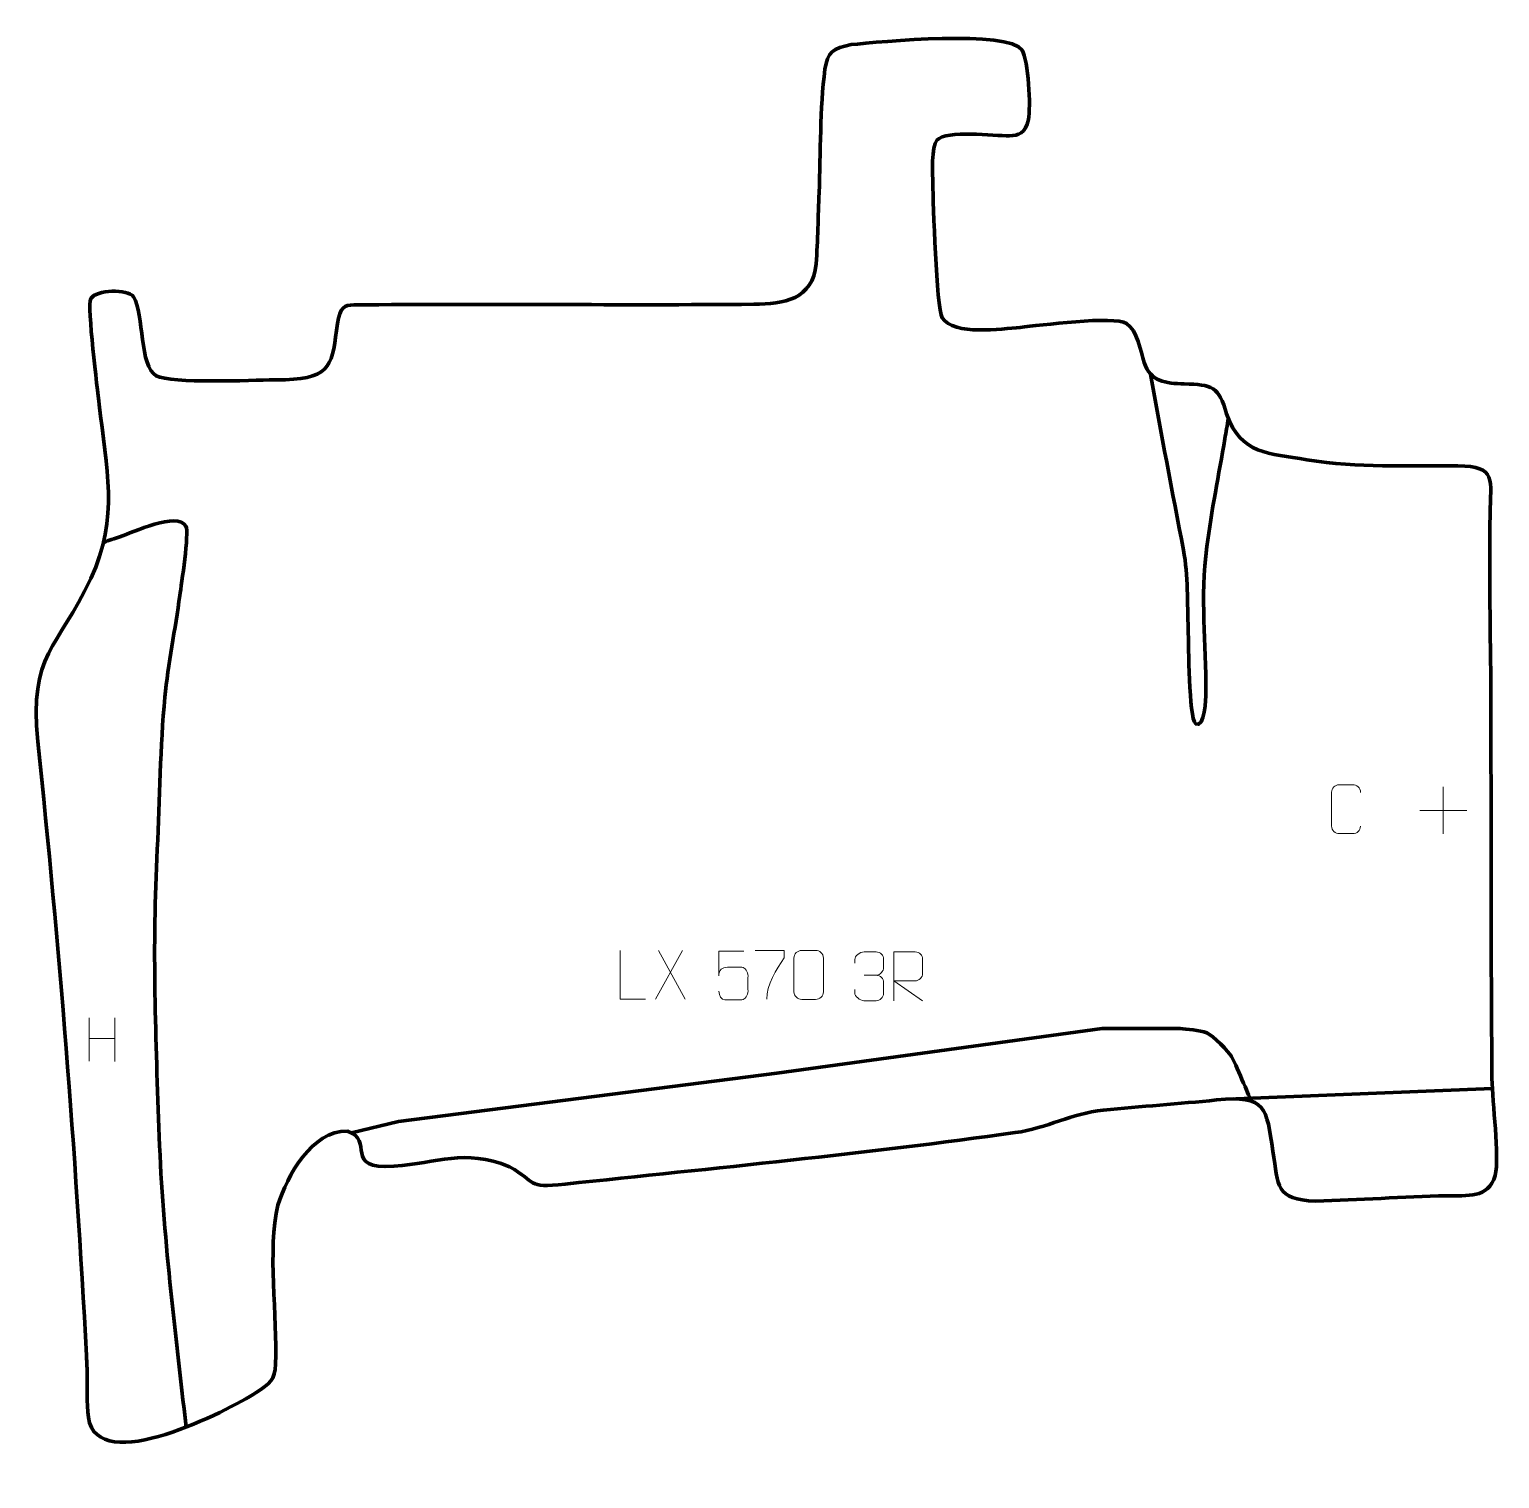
# Model space of a CAD drawing. Header units: millimetres. Extents: x 917 to 1669, y -32 to 709.
import ezdxf

# ---------------------------------------------------------------- set-up
doc = ezdxf.new("R2010")
doc.units = ezdxf.units.MM
doc.header["$MEASUREMENT"] = 0
doc.layers.add('layer 1', color=7, linetype='Continuous', plot=False)
doc.layers.add('layer 2', color=7, linetype='Continuous')
doc.layers.add('layer 3', color=7, linetype='Continuous')

msp = doc.modelspace()

# ---------------------------------------------------------------- linework, layer by layer
at = {"layer": 'layer 1', "color": 250, "lineweight": 9}
for points, knots in [([(1597.3829, 301.9289), (1597.2431, 299.6055), (1595.5659, 298.1259), (1593.4182, 298.1151), (1593.4182, 298.1151), (1591.0863, 298.1155), (1588.7544, 298.1155), (1586.4229, 298.1151), (1586.4229, 298.1151), (1584.4979, 298.0097), (1582.5258, 299.8942), (1582.537, 301.9115), (1582.537, 301.9115), (1582.5374, 307.6816), (1582.5374, 313.4513), (1582.537, 319.2206), (1582.537, 319.2206), (1582.5412, 321.3587), (1584.2879, 323.0779), (1586.4403, 323.0644), (1586.4403, 323.0644), (1588.766, 323.0644), (1591.0921, 323.0644), (1593.4182, 323.0644), (1593.4182, 323.0644), (1595.3648, 323.0999), (1597.3562, 321.6084), (1597.3829, 319.1708)], [0, 0, 0, 0, 0.125, 0.125, 0.125, 0.125, 0.25, 0.25, 0.25, 0.25, 0.375, 0.375, 0.375, 0.375, 0.5, 0.5, 0.5, 0.5, 0.625, 0.625, 0.625, 0.625, 0.75, 0.75, 0.75, 0.75, 1, 1, 1, 1]), ([(1231.6168, 213.3396), (1231.6168, 213.3396), (1218.6677, 213.3396), (1218.6677, 213.3396), (1218.6677, 213.3396), (1218.6677, 213.3396), (1218.6677, 238.2932), (1218.6677, 238.2932)], [0, 0, 0, 0, 0.33333333, 0.33333333, 0.33333333, 0.33333333, 1, 1, 1, 1]), ([(1282.0173, 237.9687), (1282.0173, 237.9687), (1269.1656, 237.9687), (1269.1656, 237.9687), (1269.1656, 237.9687), (1269.1659, 233.7381), (1269.1659, 229.5072), (1269.1656, 225.276), (1269.1656, 225.276), (1269.1653, 228.5861), (1270.7963, 229.6579), (1273.6083, 229.7184), (1273.6083, 229.7184), (1276.0479, 229.7187), (1278.4874, 229.7187), (1280.9266, 229.7184), (1280.9266, 229.7184), (1282.5764, 229.7252), (1284.0513, 227.3447), (1284.0798, 225.276), (1284.0798, 225.276), (1284.0795, 222.6887), (1284.0795, 220.1011), (1284.0798, 217.5134), (1284.0798, 217.5134), (1284.126, 215.554), (1282.6266, 213.1177), (1281.0007, 213.0592), (1281.0007, 213.0592), (1279.0442, 213.0595), (1274.1492, 213.0595), (1272.1922, 213.0592), (1272.1922, 213.0592), (1270.3467, 213.0504), (1269.2396, 215.0152), (1269.2188, 217.5663)], [0, 0, 0, 0, 0.1, 0.1, 0.1, 0.1, 0.2, 0.2, 0.2, 0.2, 0.3, 0.3, 0.3, 0.3, 0.4, 0.4, 0.4, 0.4, 0.5, 0.5, 0.5, 0.5, 0.6, 0.6, 0.6, 0.6, 0.7, 0.7, 0.7, 0.7, 0.8, 0.8, 0.8, 0.8, 1, 1, 1, 1]), ([(1287.7342, 238.2957), (1287.7342, 238.2957), (1302.5503, 238.2957), (1302.5503, 238.2957), (1302.5503, 238.2957), (1302.55, 237.0461), (1302.55, 235.7965), (1302.5503, 234.5467), (1302.5503, 234.5467), (1298.5559, 228.5496), (1293.6407, 220.716), (1293.6407, 213.3372)], [0, 0, 0, 0, 0.25, 0.25, 0.25, 0.25, 0.5, 0.5, 0.5, 0.5, 1, 1, 1, 1]), ([(1311.5616, 238.3157), (1313.9277, 238.3157), (1316.2942, 238.3157), (1318.6607, 238.3157), (1318.6607, 238.3157), (1320.6412, 238.3513), (1322.6672, 236.857), (1322.6943, 234.4149), (1322.6943, 234.4149), (1322.6939, 228.6575), (1322.6939, 222.8997), (1322.6943, 217.1415), (1322.6943, 217.1415), (1322.5522, 214.8139), (1320.8458, 213.3316), (1318.6607, 213.3208), (1318.6607, 213.3208), (1316.2883, 213.3212), (1313.9159, 213.3212), (1311.5439, 213.3208), (1311.5439, 213.3208), (1309.5854, 213.2152), (1307.579, 215.1031), (1307.5904, 217.1241), (1307.5904, 217.1241), (1307.5908, 222.9047), (1307.5908, 228.685), (1307.5904, 234.4648), (1307.5904, 234.4648), (1307.5947, 236.6068), (1309.3718, 238.3293), (1311.5616, 238.3157)], [0, 0, 0, 0, 0.11111111, 0.11111111, 0.11111111, 0.11111111, 0.22222222, 0.22222222, 0.22222222, 0.22222222, 0.33333333, 0.33333333, 0.33333333, 0.33333333, 0.44444444, 0.44444444, 0.44444444, 0.44444444, 0.55555556, 0.55555556, 0.55555556, 0.55555556, 0.66666667, 0.66666667, 0.66666667, 0.66666667, 0.77777778, 0.77777778, 0.77777778, 0.77777778, 1, 1, 1, 1]), ([(1338.7055, 231.8981), (1338.7055, 231.8981), (1338.7055, 233.7553), (1338.7055, 233.7553), (1338.7055, 233.7553), (1338.6912, 235.4972), (1341.3557, 237.6153), (1343.4148, 237.5926), (1343.4148, 237.5926), (1345.4789, 237.5926), (1347.5429, 237.5926), (1349.6066, 237.5926), (1349.6066, 237.5926), (1351.8011, 237.6014), (1353.3994, 235.7546), (1353.4438, 233.8425), (1353.4438, 233.8425), (1353.4434, 232.4074), (1353.4434, 230.9723), (1353.4438, 229.5368), (1353.4438, 229.5368), (1353.3952, 227.8833), (1351.7926, 225.6533), (1349.5943, 225.6633), (1349.5943, 225.6633), (1351.798, 225.6521), (1353.406, 223.8489), (1353.46, 221.7894), (1353.46, 221.7894), (1353.4596, 220.0047), (1353.4596, 218.22), (1353.46, 216.4349), (1353.46, 216.4349), (1353.4701, 214.3735), (1351.4152, 212.6104), (1349.5943, 212.6185), (1349.5943, 212.6185), (1347.529, 212.6188), (1345.4638, 212.6188), (1343.3982, 212.6185), (1343.3982, 212.6185), (1341.2296, 212.63), (1338.6986, 215.0302), (1338.68, 216.492), (1338.68, 216.492), (1338.68, 216.492), (1338.68, 218.4006), (1338.68, 218.4006)], [0, 0, 0, 0, 0.07692308, 0.07692308, 0.07692308, 0.07692308, 0.15384615, 0.15384615, 0.15384615, 0.15384615, 0.23076923, 0.23076923, 0.23076923, 0.23076923, 0.30769231, 0.30769231, 0.30769231, 0.30769231, 0.38461538, 0.38461538, 0.38461538, 0.38461538, 0.46153846, 0.46153846, 0.46153846, 0.46153846, 0.53846154, 0.53846154, 0.53846154, 0.53846154, 0.61538462, 0.61538462, 0.61538462, 0.61538462, 0.69230769, 0.69230769, 0.69230769, 0.69230769, 0.76923077, 0.76923077, 0.76923077, 0.76923077, 0.84615385, 0.84615385, 0.84615385, 0.84615385, 1, 1, 1, 1]), ([(1358.7381, 212.6289), (1358.7381, 212.6289), (1358.7381, 237.5824), (1358.7381, 237.5824), (1358.7381, 237.5824), (1362.3329, 237.5824), (1365.9284, 237.5824), (1369.5236, 237.5824), (1369.5236, 237.5824), (1371.8489, 237.5447), (1373.4062, 236.0547), (1373.4021, 233.6883), (1373.4021, 233.6883), (1373.4017, 231.6528), (1373.4017, 228.5934), (1373.4021, 226.5574), (1373.4021, 226.5574), (1373.3956, 224.6819), (1371.5833, 222.7401), (1369.5738, 222.721), (1369.5738, 222.721), (1369.5738, 222.721), (1358.7381, 222.721), (1358.7381, 222.721), (1358.7381, 222.721), (1358.7381, 222.721), (1373.3928, 212.6289), (1373.3928, 212.6289)], [0, 0, 0, 0, 0.125, 0.125, 0.125, 0.125, 0.25, 0.25, 0.25, 0.25, 0.375, 0.375, 0.375, 0.375, 0.5, 0.5, 0.5, 0.5, 0.625, 0.625, 0.625, 0.625, 0.75, 0.75, 0.75, 0.75, 1, 1, 1, 1])]:
    msp.add_open_spline(points, degree=3, knots=knots, dxfattribs=at)
for points in [[(1639.7163, 321.982), (1639.7163, 321.982), (1639.7163, 298.0041), (1639.7163, 298.0041)], [(1627.7274, 309.993), (1627.7274, 309.993), (1651.7053, 309.993), (1651.7053, 309.993)], [(1250.558, 238.2932), (1250.558, 238.2932), (1236.8174, 213.3974), (1236.8174, 213.3974)], [(1238.272, 238.2932), (1238.272, 238.2932), (1252.0126, 213.3397), (1252.0126, 213.3397)], [(1343.4152, 225.6529), (1343.4152, 225.6529), (1349.6116, 225.6529), (1349.6116, 225.6529)], [(947.1505, 203.9378), (947.1505, 203.9378), (947.1505, 181.7451), (947.1505, 181.7451)], [(960.2662, 203.9378), (960.2662, 203.9378), (960.2662, 181.5875), (960.2662, 181.5875)], [(947.168, 193.2954), (947.168, 193.2954), (960.2662, 193.2954), (960.2662, 193.2954)]]:
    msp.add_open_spline(points, degree=3, dxfattribs=at)
at = {"layer": 'layer 2', "color": 142, "lineweight": 158}
for points in [[(1489.9226, 533.1798), (1495.3028, 503.086), (1501.1075, 473.1563), (1506.8095, 443.1299), (1506.8095, 443.1299), (1509.322, 429.8989), (1508.7261, 416.0779), (1509.2208, 402.5261), (1509.2208, 402.5261), (1509.5249, 394.1953), (1509.4729, 357.9937), (1513.0206, 354.247), (1513.0206, 354.247), (1517.6764, 351.5602), (1518.2634, 367.747), (1518.2901, 369.8374), (1518.2901, 369.8374), (1518.5243, 396.3555), (1515.2236, 417.8421), (1518.7752, 445.006), (1518.7752, 445.006), (1521.1226, 462.9593), (1524.9328, 482.0182), (1527.9869, 500.0126), (1527.9869, 500.0126), (1528.5762, 503.4848), (1529.1657, 506.9569), (1529.7562, 510.4288)], [(996.6414, -5.505), (991.1791, 44.6427), (984.7759, 92.4511), (982.9373, 143.071), (982.9373, 143.071), (981.1192, 192.9734), (979.2676, 240.03), (981.9128, 290.0702), (981.9128, 290.0702), (983.2283, 315.5692), (983.4227, 342.6125), (985.8171, 367.8453), (985.8171, 367.8453), (987.4225, 384.7634), (991.1588, 402.8394), (993.4979, 419.9595), (993.4979, 419.9595), (994.2624, 425.5562), (998.4027, 451.9474), (996.5517, 455.3219), (996.5517, 455.3219), (992.3439, 462.9931), (969.357, 452.1406), (962.7899, 449.8911), (962.7899, 449.8911), (959.9982, 448.9348), (957.1975, 448.001), (954.4014, 447.0573)], [(1081.2265, 145.092), (1081.2265, 145.092), (1105.3345, 150.9096), (1105.3345, 150.9096), (1105.3345, 150.9096), (1105.3345, 150.9096), (1298.8112, 175.582), (1298.8112, 175.582), (1298.8112, 175.582), (1298.8112, 175.582), (1465.234, 198.3362), (1465.234, 198.3362), (1465.234, 198.3362), (1465.234, 198.3362), (1502.2757, 198.6007), (1505.1861, 198.3362), (1505.1861, 198.3362), (1508.0965, 198.0717), (1515.2404, 197.5425), (1518.6799, 196.2196), (1518.6799, 196.2196), (1522.1194, 194.8967), (1529.7924, 186.6945), (1531.3799, 184.0487), (1531.3799, 184.0487), (1532.9674, 181.4029), (1540.8814, 162.6632), (1540.8814, 162.6632)]]:
    msp.add_open_spline(points, degree=3, knots=[0, 0, 0, 0, 0.125, 0.125, 0.125, 0.125, 0.25, 0.25, 0.25, 0.25, 0.375, 0.375, 0.375, 0.375, 0.5, 0.5, 0.5, 0.5, 0.625, 0.625, 0.625, 0.625, 0.75, 0.75, 0.75, 0.75, 1, 1, 1, 1], dxfattribs=at)
msp.add_open_spline([(1664.8282, 167.7284), (1664.8282, 167.7284), (1533.5681, 162.3644), (1533.5681, 162.3644)], degree=3, dxfattribs=at)
at = {"layer": 'layer 3', "color": 242, "lineweight": 158}
msp.add_open_spline([(945.7306, 31.1943), (940.0786, 136.3867), (931.9567, 240.4678), (920.7751, 345.2219), (920.7751, 345.2219), (916.5311, 390.3298), (930.74, 392.2034), (947.9473, 428.5501), (947.9473, 428.5501), (962.4919, 460.0526), (955.9442, 484.9685), (952.2295, 517.6537), (952.2295, 517.6537), (951.397, 524.9784), (945.9269, 568.1837), (947.9394, 571.7364), (947.9394, 571.7364), (950.5461, 576.3382), (966.9116, 576.7721), (969.7867, 572.7214), (969.7867, 572.7214), (975.1994, 563.5963), (972.7822, 536.9134), (981.4128, 532.2687), (981.4128, 532.2687), (989.0743, 528.1456), (1030.4724, 530.0261), (1041.4939, 530.1889), (1041.4939, 530.1889), (1043.4881, 530.2183), (1045.4816, 530.2415), (1047.4759, 530.2614), (1047.4759, 530.2614), (1071.4491, 530.8585), (1071.4004, 538.7748), (1074.0901, 559.08), (1074.0901, 559.08), (1075.4069, 567.1186), (1077.5934, 568.4875), (1082.4907, 568.5331), (1082.4907, 568.5331), (1150.6366, 569.1672), (1218.892, 568.2287), (1287.0816, 568.8411), (1287.0816, 568.8411), (1302.5457, 568.9799), (1317.2013, 571.2593), (1318.919, 589.59), (1318.919, 589.59), (1319.7706, 601.3554), (1319.9073, 613.9613), (1320.4873, 625.8957), (1320.4873, 625.8957), (1321.2296, 646.222), (1320.7862, 669.07), (1323.4483, 689.0201), (1323.4483, 689.0201), (1324.614, 697.7557), (1327.7691, 699.811), (1336.7663, 701.6416), (1336.7663, 701.6416), (1351.1643, 703.139), (1417.7318, 709.4415), (1424.2708, 698.7728), (1424.2708, 698.7728), (1427.4295, 693.6194), (1428.8388, 669.615), (1427.5041, 663.3661), (1427.5041, 663.3661), (1425.9469, 656.076), (1422.4087, 655.217), (1417.8447, 655.0521), (1417.8447, 655.0521), (1409.6653, 654.8741), (1385.8357, 658.1475), (1380.6767, 652.8161), (1380.6767, 652.8161), (1377.7142, 649.7547), (1378.578, 634.8641), (1378.6298, 630.4909), (1378.6298, 630.4909), (1378.7396, 621.2102), (1380.4593, 567.5849), (1383.3846, 561.8833), (1383.3846, 561.8833), (1389.6876, 552.7054), (1413.5855, 556.1823), (1423.3219, 557.0466), (1423.3219, 557.0466), (1432.9831, 557.966), (1471.3701, 563.1923), (1477.7372, 558.9955), (1477.7372, 558.9955), (1483.1084, 555.4551), (1485.065, 544.7689), (1486.7589, 539.1043), (1486.7589, 539.1043), (1489.7569, 529.0791), (1497.7865, 528.5034), (1507.1916, 528.0752), (1507.1916, 528.0752), (1521.633, 527.7081), (1524.8581, 527.0457), (1528.8808, 512.7237), (1528.8808, 512.7237), (1536.2338, 491.9489), (1550.4665, 492.6072), (1569.8325, 489.3228), (1569.8325, 489.3228), (1597.1743, 485.0825), (1619.9537, 486.3888), (1647.1234, 486.1987), (1647.1234, 486.1987), (1667.3487, 486.0572), (1663.9081, 479.0473), (1663.6055, 461.3966), (1663.6055, 461.3966), (1663.0842, 430.9817), (1663.8907, 400.0836), (1664.0156, 369.6131), (1664.0156, 369.6131), (1664.0156, 369.6131), (1664.0218, 368.1128), (1664.0218, 368.1128), (1664.0218, 368.1128), (1664.2521, 303.029), (1663.994, 237.8322), (1664.6184, 172.7662), (1664.6184, 172.7662), (1664.8083, 160.8493), (1668.5072, 132.6327), (1666.2816, 123.2533), (1666.2816, 123.2533), (1662.6348, 111.1668), (1651.9661, 113.1201), (1641.4955, 112.8687), (1641.4955, 112.8687), (1619.0445, 112.2955), (1596.6664, 110.7642), (1574.3464, 110.1046), (1574.3464, 110.1046), (1553.6922, 110.9859), (1555.4605, 117.5712), (1552.5978, 135.6914), (1552.5978, 135.6914), (1549.0968, 157.8523), (1549.4107, 164.4221), (1523.7634, 161.841), (1523.7634, 161.841), (1504.4743, 159.9208), (1485.0341, 158.5889), (1465.8077, 156.6032), (1465.8077, 156.6032), (1449.4448, 154.9133), (1437.3766, 147.5584), (1420.6997, 145.1301), (1420.6997, 145.1301), (1345.5882, 134.5878), (1266.182, 126.8708), (1190.5205, 118.8144), (1190.5205, 118.8144), (1170.2474, 116.6557), (1176.3543, 119.7185), (1162.1317, 127.7094), (1162.1317, 127.7094), (1138.1802, 137.0782), (1125.9525, 129.6301), (1102.9357, 127.9568), (1102.9357, 127.9568), (1076.6601, 126.0465), (1093.2815, 141.5581), (1079.2033, 145.8862), (1079.2033, 145.8862), (1061.0437, 146.2082), (1048.3473, 123.1521), (1043.6757, 108.0577), (1043.6757, 108.0577), (1038.134, 85.5626), (1043.4574, 50.7228), (1042.421, 26.7354), (1042.421, 26.7354), (1042.0725, 18.6693), (1039.5548, 16.8109), (1032.4867, 12.1468), (1032.4867, 12.1468), (1018.5915, 3.3169), (951.176, -31.8113), (946.7351, -0.5109), (946.7351, -0.5109), (945.7111, 6.7066), (946.3063, 16.2039), (946.0606, 23.7497), (946.0606, 23.7497), (945.9543, 26.2315), (945.8439, 28.7128), (945.7306, 31.1943)], degree=3, knots=[0, 0, 0, 0, 0.02, 0.02, 0.02, 0.02, 0.04, 0.04, 0.04, 0.04, 0.06, 0.06, 0.06, 0.06, 0.08, 0.08, 0.08, 0.08, 0.1, 0.1, 0.1, 0.1, 0.12, 0.12, 0.12, 0.12, 0.14, 0.14, 0.14, 0.14, 0.16, 0.16, 0.16, 0.16, 0.18, 0.18, 0.18, 0.18, 0.2, 0.2, 0.2, 0.2, 0.22, 0.22, 0.22, 0.22, 0.24, 0.24, 0.24, 0.24, 0.26, 0.26, 0.26, 0.26, 0.28, 0.28, 0.28, 0.28, 0.3, 0.3, 0.3, 0.3, 0.32, 0.32, 0.32, 0.32, 0.34, 0.34, 0.34, 0.34, 0.36, 0.36, 0.36, 0.36, 0.38, 0.38, 0.38, 0.38, 0.4, 0.4, 0.4, 0.4, 0.42, 0.42, 0.42, 0.42, 0.44, 0.44, 0.44, 0.44, 0.46, 0.46, 0.46, 0.46, 0.48, 0.48, 0.48, 0.48, 0.5, 0.5, 0.5, 0.5, 0.52, 0.52, 0.52, 0.52, 0.54, 0.54, 0.54, 0.54, 0.56, 0.56, 0.56, 0.56, 0.58, 0.58, 0.58, 0.58, 0.6, 0.6, 0.6, 0.6, 0.62, 0.62, 0.62, 0.62, 0.64, 0.64, 0.64, 0.64, 0.66, 0.66, 0.66, 0.66, 0.68, 0.68, 0.68, 0.68, 0.7, 0.7, 0.7, 0.7, 0.72, 0.72, 0.72, 0.72, 0.74, 0.74, 0.74, 0.74, 0.76, 0.76, 0.76, 0.76, 0.78, 0.78, 0.78, 0.78, 0.8, 0.8, 0.8, 0.8, 0.82, 0.82, 0.82, 0.82, 0.84, 0.84, 0.84, 0.84, 0.86, 0.86, 0.86, 0.86, 0.88, 0.88, 0.88, 0.88, 0.9, 0.9, 0.9, 0.9, 0.92, 0.92, 0.92, 0.92, 0.94, 0.94, 0.94, 0.94, 0.96, 0.96, 0.96, 0.96, 1, 1, 1, 1], dxfattribs=at)

doc.saveas('drawing.dxf')
